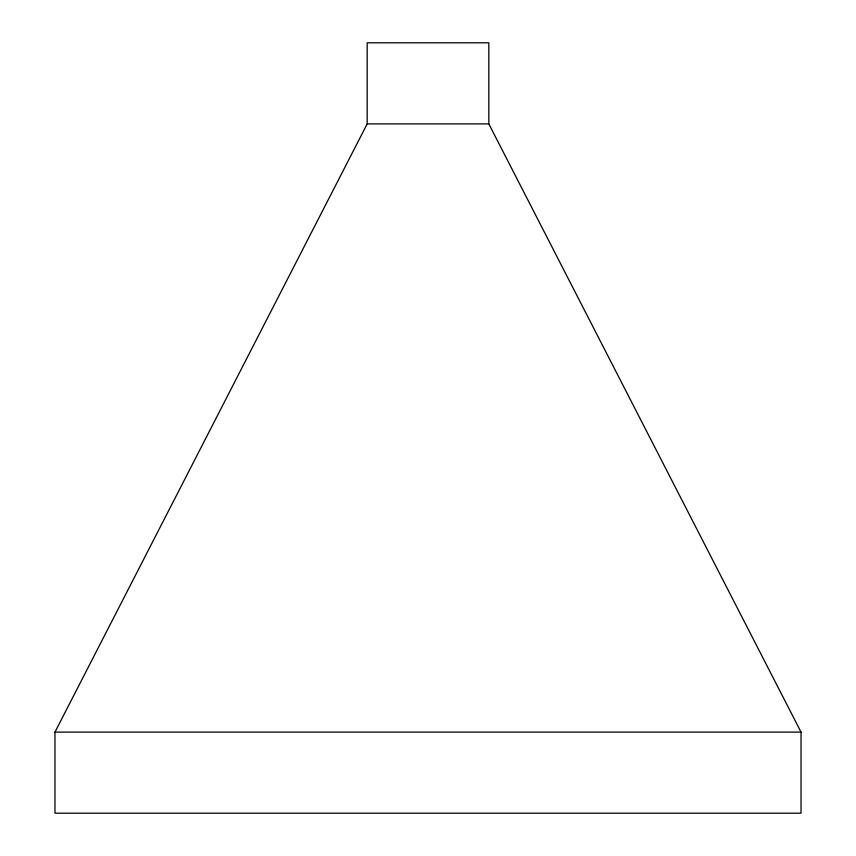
<?xml version="1.0" encoding="UTF-8"?>
<svg xmlns="http://www.w3.org/2000/svg" width="856" height="856" viewBox="0 0 856 856"><rect width="100%" height="100%" fill="white"/><g stroke="black" fill="none" stroke-linecap="round" stroke-linejoin="round"><path stroke-width="1.28" d="M54.966 732.105L367.181 123.895L367.181 42.8L488.819 42.8L488.819 123.895L801.034 732.105L801.034 813.2L54.966 813.2L54.966 732.105L801.034 732.105M367.181 123.895L488.819 123.895"/></g></svg>
